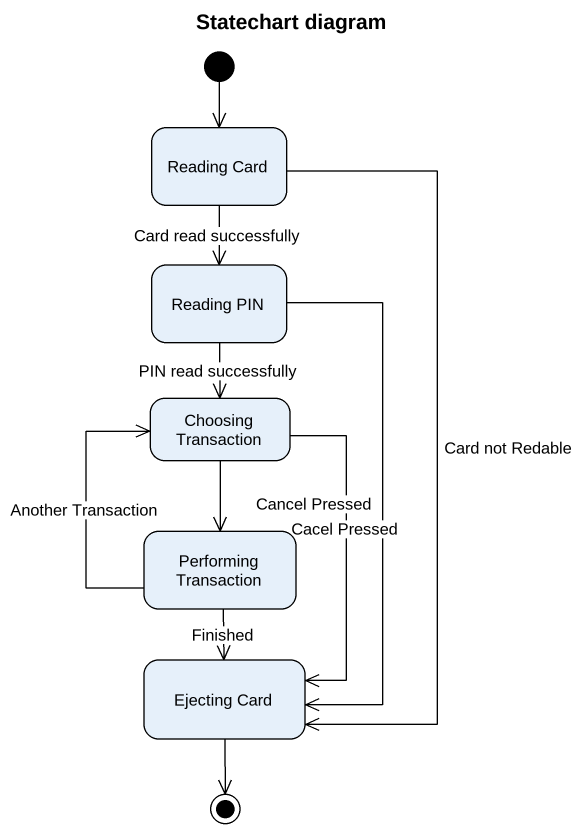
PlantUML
@startuml
title Statechart diagram
hide empty description
state "Reading Card" as Reading_Card
state "Reading PIN" as Reading_PIN
state "Choosing Transaction" as Choosing_Transaction
state "Performing Transaction" as Performing_Transaction
state "Ejecting Card" as Ejecting_Card
[*] --> Reading_Card
Reading_Card --> Reading_PIN : Card read successfully
Reading_Card --> Ejecting_Card : Card not Redable
Reading_PIN --> Choosing_Transaction : PIN read successfully
Reading_PIN --> Ejecting_Card : Cancel Pressed
Choosing_Transaction --> Performing_Transaction
Choosing_Transaction --> Ejecting_Card : Cacel Pressed
Performing_Transaction -up-> Choosing_Transaction : Another Transaction
Performing_Transaction --> Ejecting_Card : Finished
Ejecting_Card --> [*]
@enduml
